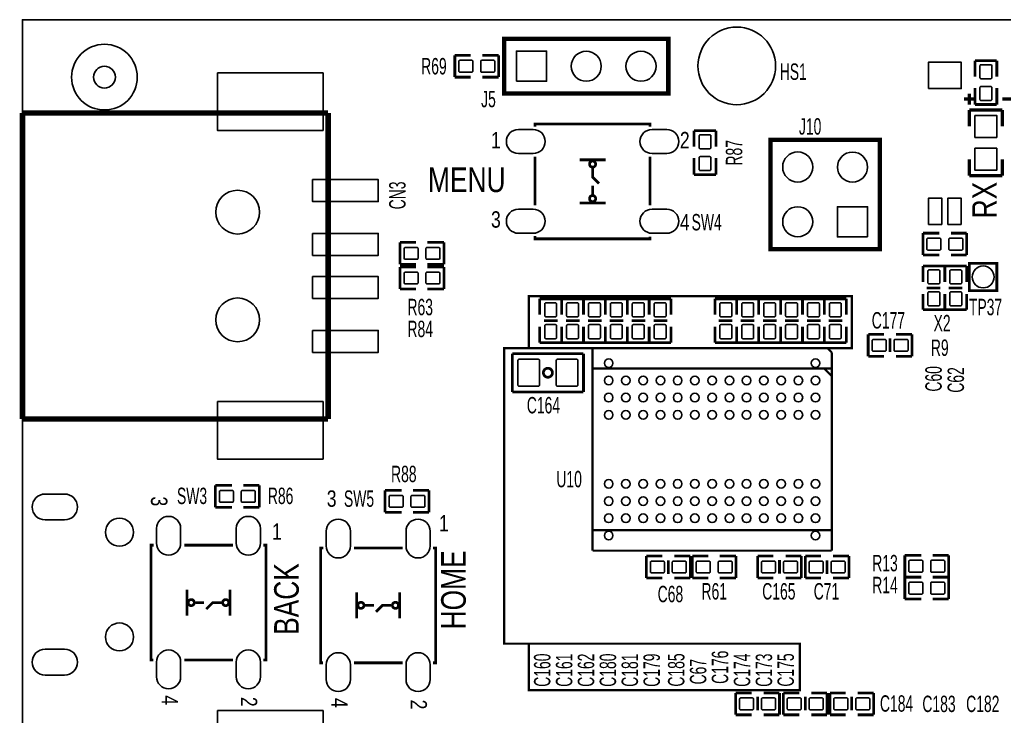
# Model space of a CAD drawing. Extents: x 0 to 128, y 0 to 53.
# Drawn here: x -0.13 to 45.55, y 20.12 to 52.45 of the extents above; entities that cross this region are included whole.
import ezdxf
from ezdxf.enums import TextEntityAlignment as Align

# ---------------------------------------------------------------- set-up
doc = ezdxf.new("R2010")
doc.units = 0
doc.layers.add('12', color=6, linetype='CONTINUOUS')

msp = doc.modelspace()

# ---------------------------------------------------------------- linework, layer by layer
at = {"layer": '12'}
msp.add_lwpolyline([(117.014244, 34.758122), (117.014244, 48.557942), (124.664216, 48.557942), (124.664216, 52.451), (0, 52.451), (0, 0)], dxfattribs=at)
for points in [[(0, 52.451), (124.664216, 52.451), (124.664216, 48.557942), (117.014244, 48.557942), (117.014244, 34.758122), (124.664216, 34.758122), (124.664216, 31.557976), (125.090174, 31.557976), (125.090174, 0), (0, 0)], [(22.918674, 49.5935), (22.918674, 50.9905), (24.315674, 50.9905), (24.315674, 49.5935)], [(42.032174, 49.253648), (42.032174, 50.472848), (43.556174, 50.472848), (43.556174, 49.253648)], [(9.049004, 49.97958), (13.951204, 49.97958), (13.951204, 47.31258), (9.049004, 47.31258)], [(44.191174, 48.006), (45.207174, 48.006), (45.207174, 46.99), (44.191174, 46.99)], [(44.191174, 46.482), (45.207174, 46.482), (45.207174, 45.466), (44.191174, 45.466)], [(13.459968, 45.02912), (16.507968, 45.02912), (16.507968, 44.01312), (13.459968, 44.01312)], [(42.039286, 42.953432), (42.039286, 44.172632), (42.648886, 44.172632), (42.648886, 42.953432)], [(42.939462, 42.953432), (42.939462, 44.172632), (43.549062, 44.172632), (43.549062, 42.953432)], [(39.208964, 42.370502), (37.811964, 42.370502), (37.811964, 43.767502), (39.208964, 43.767502)], [(13.459968, 42.528998), (16.507968, 42.528998), (16.507968, 41.512998), (13.459968, 41.512998)], [(13.459968, 40.529002), (16.507968, 40.529002), (16.507968, 39.513002), (13.459968, 39.513002)], [(13.459968, 38.02888), (16.507968, 38.02888), (16.507968, 37.01288), (13.459968, 37.01288)], [(9.049004, 34.72942), (13.951204, 34.72942), (13.951204, 32.06242), (9.049004, 32.06242)], [(9.049004, 20.38858), (13.951204, 20.38858), (13.951204, 17.72158), (9.049004, 17.72158)]]:
    msp.add_lwpolyline(points, close=True, dxfattribs=at)
for points, const_width in [([(22.347174, 49.022), (29.967174, 49.022), (29.967174, 51.562), (22.347174, 51.562)], 0.2032), ([(39.780464, 41.799002), (39.780464, 46.879002), (34.700464, 46.879002), (34.700464, 41.799002)], 0.2032), ([(44.191174, 41.148), (45.207174, 41.148), (45.207174, 39.878), (43.937174, 39.878), (43.937174, 41.148)], 0.127)]:
    msp.add_lwpolyline(points, close=True, dxfattribs=dict(at, const_width=const_width))
for points in [[(5.329174, 49.784, 1), (2.281174, 49.784, 1)], [(20.844256, 50.567082), (20.294092, 50.567082, 0.414214), (20.244054, 50.517044), (20.244054, 50.066956, 0.414214), (20.294092, 50.016918), (20.844256, 50.016918, 0.414214), (20.894294, 50.066956), (20.894294, 50.517044, 0.414214), (20.844256, 50.567082)], [(21.860256, 50.567082), (21.310092, 50.567082, 0.414214), (21.260054, 50.517044), (21.260054, 50.066956, 0.414214), (21.310092, 50.016918), (21.860256, 50.016918, 0.414214), (21.910294, 50.066956), (21.910294, 50.517044, 0.414214), (21.860256, 50.567082)], [(44.974256, 49.762918), (44.974256, 50.313082, 0.414214), (44.924218, 50.36312), (44.47413, 50.36312, 0.414214), (44.424092, 50.313082), (44.424092, 49.762918, 0.414214), (44.47413, 49.71288), (44.924218, 49.71288, 0.414214), (44.974256, 49.762918)], [(44.974256, 48.746918), (44.974256, 49.297082, 0.414214), (44.924218, 49.34712), (44.47413, 49.34712, 0.414214), (44.424092, 49.297082), (44.424092, 48.746918, 0.414214), (44.47413, 48.69688), (44.924218, 48.69688, 0.414214), (44.974256, 48.746918)], [(23.00986, 47.35703), (23.69566, 47.35703, -1), (23.69566, 46.23943), (23.00986, 46.23943, -1)], [(29.21, 47.35703), (29.8958, 47.35703, -1), (29.8958, 46.23943), (29.21, 46.23943, -1)], [(31.944818, 46.51248), (31.944818, 47.062644, 0.414214), (31.89478, 47.112682), (31.444692, 47.112682, 0.414214), (31.394654, 47.062644), (31.394654, 46.51248, 0.414214), (31.444692, 46.462442), (31.89478, 46.462442, 0.414214), (31.944818, 46.51248)], [(31.944818, 45.49648), (31.944818, 46.046644, 0.414214), (31.89478, 46.096682), (31.444692, 46.096682, 0.414214), (31.394654, 46.046644), (31.394654, 45.49648, 0.414214), (31.444692, 45.446442), (31.89478, 45.446442, 0.414214), (31.944818, 45.49648)], [(23.00986, 43.657266), (23.69566, 43.657266, -1), (23.69566, 42.539666), (23.00986, 42.539666, -1)], [(29.21, 43.657266), (29.8958, 43.657266, -1), (29.8958, 42.539666), (29.21, 42.539666, -1)], [(42.011092, 41.761918), (42.561256, 41.761918, 0.414214), (42.611294, 41.811956), (42.611294, 42.262044, 0.414214), (42.561256, 42.312082), (42.011092, 42.312082, 0.414214), (41.961054, 42.262044), (41.961054, 41.811956, 0.414214), (42.011092, 41.761918)], [(43.027092, 41.761918), (43.577256, 41.761918, 0.414214), (43.627294, 41.811956), (43.627294, 42.262044, 0.414214), (43.577256, 42.312082), (43.027092, 42.312082, 0.414214), (42.977054, 42.262044), (42.977054, 41.811956, 0.414214), (43.027092, 41.761918)], [(18.304256, 41.880282), (17.754092, 41.880282, 0.414214), (17.704054, 41.830244), (17.704054, 41.380156, 0.414214), (17.754092, 41.330118), (18.304256, 41.330118, 0.414214), (18.354294, 41.380156), (18.354294, 41.830244, 0.414214), (18.304256, 41.880282)], [(19.320256, 41.880282), (18.770092, 41.880282, 0.414214), (18.720054, 41.830244), (18.720054, 41.380156, 0.414214), (18.770092, 41.330118), (19.320256, 41.330118, 0.414214), (19.370294, 41.380156), (19.370294, 41.830244, 0.414214), (19.320256, 41.880282)], [(18.304256, 40.737282), (17.754092, 40.737282, 0.414214), (17.704054, 40.687244), (17.704054, 40.237156, 0.414214), (17.754092, 40.187118), (18.304256, 40.187118, 0.414214), (18.354294, 40.237156), (18.354294, 40.687244, 0.414214), (18.304256, 40.737282)], [(19.320256, 40.737282), (18.770092, 40.737282, 0.414214), (18.720054, 40.687244), (18.720054, 40.237156, 0.414214), (18.770092, 40.187118), (19.320256, 40.187118, 0.414214), (19.370294, 40.237156), (19.370294, 40.687244, 0.414214), (19.320256, 40.737282)], [(42.561256, 40.237918), (42.561256, 40.788082, 0.414214), (42.511218, 40.83812), (42.06113, 40.83812, 0.414214), (42.011092, 40.788082), (42.011092, 40.237918, 0.414214), (42.06113, 40.18788), (42.511218, 40.18788, 0.414214), (42.561256, 40.237918)], [(43.577256, 40.237918), (43.577256, 40.788082, 0.414214), (43.527218, 40.83812), (43.07713, 40.83812, 0.414214), (43.027092, 40.788082), (43.027092, 40.237918, 0.414214), (43.07713, 40.18788), (43.527218, 40.18788, 0.414214), (43.577256, 40.237918)], [(42.561256, 39.221918), (42.561256, 39.772082, 0.414214), (42.511218, 39.82212), (42.06113, 39.82212, 0.414214), (42.011092, 39.772082), (42.011092, 39.221918, 0.414214), (42.06113, 39.17188), (42.511218, 39.17188, 0.414214), (42.561256, 39.221918)], [(43.577256, 39.221918), (43.577256, 39.772082, 0.414214), (43.527218, 39.82212), (43.07713, 39.82212, 0.414214), (43.027092, 39.772082), (43.027092, 39.221918, 0.414214), (43.07713, 39.17188), (43.527218, 39.17188, 0.414214), (43.577256, 39.221918)], [(24.231092, 39.264082), (24.231092, 38.713918, 0.414214), (24.28113, 38.66388), (24.731218, 38.66388, 0.414214), (24.781256, 38.713918), (24.781256, 39.264082, 0.414214), (24.731218, 39.31412), (24.28113, 39.31412, 0.414214), (24.231092, 39.264082)], [(25.247092, 39.264082), (25.247092, 38.713918, 0.414214), (25.29713, 38.66388), (25.747218, 38.66388, 0.414214), (25.797256, 38.713918), (25.797256, 39.264082, 0.414214), (25.747218, 39.31412), (25.29713, 39.31412, 0.414214), (25.247092, 39.264082)], [(26.263092, 39.264082), (26.263092, 38.713918, 0.414214), (26.31313, 38.66388), (26.763218, 38.66388, 0.414214), (26.813256, 38.713918), (26.813256, 39.264082, 0.414214), (26.763218, 39.31412), (26.31313, 39.31412, 0.414214), (26.263092, 39.264082)], [(27.279092, 39.264082), (27.279092, 38.713918, 0.414214), (27.32913, 38.66388), (27.779218, 38.66388, 0.414214), (27.829256, 38.713918), (27.829256, 39.264082, 0.414214), (27.779218, 39.31412), (27.32913, 39.31412, 0.414214), (27.279092, 39.264082)], [(28.295092, 39.264082), (28.295092, 38.713918, 0.414214), (28.34513, 38.66388), (28.795218, 38.66388, 0.414214), (28.845256, 38.713918), (28.845256, 39.264082, 0.414214), (28.795218, 39.31412), (28.34513, 39.31412, 0.414214), (28.295092, 39.264082)], [(29.311092, 39.264082), (29.311092, 38.713918, 0.414214), (29.36113, 38.66388), (29.811218, 38.66388, 0.414214), (29.861256, 38.713918), (29.861256, 39.264082, 0.414214), (29.811218, 39.31412), (29.36113, 39.31412, 0.414214), (29.311092, 39.264082)], [(32.909256, 38.713918), (32.909256, 39.264082, 0.414214), (32.859218, 39.31412), (32.40913, 39.31412, 0.414214), (32.359092, 39.264082), (32.359092, 38.713918, 0.414214), (32.40913, 38.66388), (32.859218, 38.66388, 0.414214), (32.909256, 38.713918)], [(33.925256, 38.713918), (33.925256, 39.264082, 0.414214), (33.875218, 39.31412), (33.42513, 39.31412, 0.414214), (33.375092, 39.264082), (33.375092, 38.713918, 0.414214), (33.42513, 38.66388), (33.875218, 38.66388, 0.414214), (33.925256, 38.713918)], [(34.391092, 39.264082), (34.391092, 38.713918, 0.414214), (34.44113, 38.66388), (34.891218, 38.66388, 0.414214), (34.941256, 38.713918), (34.941256, 39.264082, 0.414214), (34.891218, 39.31412), (34.44113, 39.31412, 0.414214), (34.391092, 39.264082)], [(35.407092, 39.264082), (35.407092, 38.713918, 0.414214), (35.45713, 38.66388), (35.907218, 38.66388, 0.414214), (35.957256, 38.713918), (35.957256, 39.264082, 0.414214), (35.907218, 39.31412), (35.45713, 39.31412, 0.414214), (35.407092, 39.264082)], [(36.423092, 39.264082), (36.423092, 38.713918, 0.414214), (36.47313, 38.66388), (36.923218, 38.66388, 0.414214), (36.973256, 38.713918), (36.973256, 39.264082, 0.414214), (36.923218, 39.31412), (36.47313, 39.31412, 0.414214), (36.423092, 39.264082)], [(37.439092, 39.264082), (37.439092, 38.713918, 0.414214), (37.48913, 38.66388), (37.939218, 38.66388, 0.414214), (37.989256, 38.713918), (37.989256, 39.264082, 0.414214), (37.939218, 39.31412), (37.48913, 39.31412, 0.414214), (37.439092, 39.264082)], [(24.231092, 38.248082), (24.231092, 37.697918, 0.414214), (24.28113, 37.64788), (24.731218, 37.64788, 0.414214), (24.781256, 37.697918), (24.781256, 38.248082, 0.414214), (24.731218, 38.29812), (24.28113, 38.29812, 0.414214), (24.231092, 38.248082)], [(25.247092, 38.248082), (25.247092, 37.697918, 0.414214), (25.29713, 37.64788), (25.747218, 37.64788, 0.414214), (25.797256, 37.697918), (25.797256, 38.248082, 0.414214), (25.747218, 38.29812), (25.29713, 38.29812, 0.414214), (25.247092, 38.248082)], [(26.263092, 38.248082), (26.263092, 37.697918, 0.414214), (26.31313, 37.64788), (26.763218, 37.64788, 0.414214), (26.813256, 37.697918), (26.813256, 38.248082, 0.414214), (26.763218, 38.29812), (26.31313, 38.29812, 0.414214), (26.263092, 38.248082)], [(27.279092, 38.248082), (27.279092, 37.697918, 0.414214), (27.32913, 37.64788), (27.779218, 37.64788, 0.414214), (27.829256, 37.697918), (27.829256, 38.248082, 0.414214), (27.779218, 38.29812), (27.32913, 38.29812, 0.414214), (27.279092, 38.248082)], [(28.295092, 38.248082), (28.295092, 37.697918, 0.414214), (28.34513, 37.64788), (28.795218, 37.64788, 0.414214), (28.845256, 37.697918), (28.845256, 38.248082, 0.414214), (28.795218, 38.29812), (28.34513, 38.29812, 0.414214), (28.295092, 38.248082)], [(29.311092, 38.248082), (29.311092, 37.697918, 0.414214), (29.36113, 37.64788), (29.811218, 37.64788, 0.414214), (29.861256, 37.697918), (29.861256, 38.248082, 0.414214), (29.811218, 38.29812), (29.36113, 38.29812, 0.414214), (29.311092, 38.248082)], [(32.909256, 37.697918), (32.909256, 38.248082, 0.414214), (32.859218, 38.29812), (32.40913, 38.29812, 0.414214), (32.359092, 38.248082), (32.359092, 37.697918, 0.414214), (32.40913, 37.64788), (32.859218, 37.64788, 0.414214), (32.909256, 37.697918)], [(33.925256, 37.697918), (33.925256, 38.248082, 0.414214), (33.875218, 38.29812), (33.42513, 38.29812, 0.414214), (33.375092, 38.248082), (33.375092, 37.697918, 0.414214), (33.42513, 37.64788), (33.875218, 37.64788, 0.414214), (33.925256, 37.697918)], [(34.391092, 38.248082), (34.391092, 37.697918, 0.414214), (34.44113, 37.64788), (34.891218, 37.64788, 0.414214), (34.941256, 37.697918), (34.941256, 38.248082, 0.414214), (34.891218, 38.29812), (34.44113, 38.29812, 0.414214), (34.391092, 38.248082)], [(35.407092, 38.248082), (35.407092, 37.697918, 0.414214), (35.45713, 37.64788), (35.907218, 37.64788, 0.414214), (35.957256, 37.697918), (35.957256, 38.248082, 0.414214), (35.907218, 38.29812), (35.45713, 38.29812, 0.414214), (35.407092, 38.248082)], [(36.423092, 38.248082), (36.423092, 37.697918, 0.414214), (36.47313, 37.64788), (36.923218, 37.64788, 0.414214), (36.973256, 37.697918), (36.973256, 38.248082, 0.414214), (36.923218, 38.29812), (36.47313, 38.29812, 0.414214), (36.423092, 38.248082)], [(37.439092, 38.248082), (37.439092, 37.697918, 0.414214), (37.48913, 37.64788), (37.939218, 37.64788, 0.414214), (37.989256, 37.697918), (37.989256, 38.248082, 0.414214), (37.939218, 38.29812), (37.48913, 38.29812, 0.414214), (37.439092, 38.248082)], [(39.471092, 37.062918), (40.021256, 37.062918, 0.414214), (40.071294, 37.112956), (40.071294, 37.563044, 0.414214), (40.021256, 37.613082), (39.471092, 37.613082, 0.414214), (39.421054, 37.563044), (39.421054, 37.112956, 0.414214), (39.471092, 37.062918)], [(40.487092, 37.062918), (41.037256, 37.062918, 0.414214), (41.087294, 37.112956), (41.087294, 37.563044, 0.414214), (41.037256, 37.613082), (40.487092, 37.613082, 0.414214), (40.437054, 37.563044), (40.437054, 37.112956, 0.414214), (40.487092, 37.062918)], [(23.040086, 35.442906), (23.940262, 35.442906, 0.414214), (23.9903, 35.492944), (23.9903, 36.643056, 0.414214), (23.940262, 36.693094), (23.040086, 36.693094, 0.414214), (22.990048, 36.643056), (22.990048, 35.492944, 0.414214), (23.040086, 35.442906)], [(24.818086, 35.442906), (25.718262, 35.442906, 0.414214), (25.7683, 35.492944), (25.7683, 36.643056, 0.414214), (25.718262, 36.693094), (24.818086, 36.693094, 0.414214), (24.768048, 36.643056), (24.768048, 35.492944, 0.414214), (24.818086, 35.442906)], [(1.95326, 30.43809), (1.053084, 30.43809, 1), (1.053084, 29.238194), (1.95326, 29.238194, 1)], [(9.186672, 30.054042), (9.736836, 30.054042, 0.414214), (9.786874, 30.10408), (9.786874, 30.554168, 0.414214), (9.736836, 30.604206), (9.186672, 30.604206, 0.414214), (9.136634, 30.554168), (9.136634, 30.10408, 0.414214), (9.186672, 30.054042)], [(10.202672, 30.054042), (10.752836, 30.054042, 0.414214), (10.802874, 30.10408), (10.802874, 30.554168, 0.414214), (10.752836, 30.604206), (10.202672, 30.604206, 0.414214), (10.152634, 30.554168), (10.152634, 30.10408, 0.414214), (10.202672, 30.054042)], [(17.060164, 29.824934), (17.610328, 29.824934, 0.414214), (17.660366, 29.874972), (17.660366, 30.32506, 0.414214), (17.610328, 30.375098), (17.060164, 30.375098, 0.414214), (17.010126, 30.32506), (17.010126, 29.874972, 0.414214), (17.060164, 29.824934)], [(18.076164, 29.824934), (18.626328, 29.824934, 0.414214), (18.676366, 29.874972), (18.676366, 30.32506, 0.414214), (18.626328, 30.375098), (18.076164, 30.375098, 0.414214), (18.026126, 30.32506), (18.026126, 29.874972, 0.414214), (18.076164, 29.824934)], [(7.340092, 28.84297), (7.340092, 28.15717, -1), (6.222492, 28.15717), (6.222492, 28.84297, -1)], [(11.039856, 28.84297), (11.039856, 28.15717, -1), (9.922256, 28.15717), (9.922256, 28.84297, -1)], [(15.214092, 28.71597), (15.214092, 28.03017, -1), (14.096492, 28.03017), (14.096492, 28.71597, -1)], [(18.913856, 28.71597), (18.913856, 28.03017, -1), (17.796256, 28.03017), (17.796256, 28.71597, -1)], [(29.734256, 27.326082), (29.184092, 27.326082, 0.414214), (29.134054, 27.276044), (29.134054, 26.825956, 0.414214), (29.184092, 26.775918), (29.734256, 26.775918, 0.414214), (29.784294, 26.825956), (29.784294, 27.276044, 0.414214), (29.734256, 27.326082)], [(30.750256, 27.326082), (30.200092, 27.326082, 0.414214), (30.150054, 27.276044), (30.150054, 26.825956, 0.414214), (30.200092, 26.775918), (30.750256, 26.775918, 0.414214), (30.800294, 26.825956), (30.800294, 27.276044, 0.414214), (30.750256, 27.326082)], [(31.862776, 27.326082), (31.312612, 27.326082, 0.414214), (31.262574, 27.276044), (31.262574, 26.825956, 0.414214), (31.312612, 26.775918), (31.862776, 26.775918, 0.414214), (31.912814, 26.825956), (31.912814, 27.276044, 0.414214), (31.862776, 27.326082)], [(32.878776, 27.326082), (32.328612, 27.326082, 0.414214), (32.278574, 27.276044), (32.278574, 26.825956, 0.414214), (32.328612, 26.775918), (32.878776, 26.775918, 0.414214), (32.928814, 26.825956), (32.928814, 27.276044, 0.414214), (32.878776, 27.326082)], [(34.340292, 26.775918), (34.890456, 26.775918, 0.414214), (34.940494, 26.825956), (34.940494, 27.276044, 0.414214), (34.890456, 27.326082), (34.340292, 27.326082, 0.414214), (34.290254, 27.276044), (34.290254, 26.825956, 0.414214), (34.340292, 26.775918)], [(35.356292, 26.775918), (35.906456, 26.775918, 0.414214), (35.956494, 26.825956), (35.956494, 27.276044, 0.414214), (35.906456, 27.326082), (35.356292, 27.326082, 0.414214), (35.306254, 27.276044), (35.306254, 26.825956, 0.414214), (35.356292, 26.775918)], [(37.100256, 27.326082), (36.550092, 27.326082, 0.414214), (36.500054, 27.276044), (36.500054, 26.825956, 0.414214), (36.550092, 26.775918), (37.100256, 26.775918, 0.414214), (37.150294, 26.825956), (37.150294, 27.276044, 0.414214), (37.100256, 27.326082)], [(38.116256, 27.326082), (37.566092, 27.326082, 0.414214), (37.516054, 27.276044), (37.516054, 26.825956, 0.414214), (37.566092, 26.775918), (38.116256, 26.775918, 0.414214), (38.166294, 26.825956), (38.166294, 27.276044, 0.414214), (38.116256, 27.326082)], [(41.171622, 26.813764), (41.721786, 26.813764, 0.414214), (41.771824, 26.863802), (41.771824, 27.31389, 0.414214), (41.721786, 27.363928), (41.171622, 27.363928, 0.414214), (41.121584, 27.31389), (41.121584, 26.863802, 0.414214), (41.171622, 26.813764)], [(42.187622, 26.813764), (42.737786, 26.813764, 0.414214), (42.787824, 26.863802), (42.787824, 27.31389, 0.414214), (42.737786, 27.363928), (42.187622, 27.363928, 0.414214), (42.137584, 27.31389), (42.137584, 26.863802, 0.414214), (42.187622, 26.813764)], [(41.171622, 25.797764), (41.721786, 25.797764, 0.414214), (41.771824, 25.847802), (41.771824, 26.29789, 0.414214), (41.721786, 26.347928), (41.171622, 26.347928, 0.414214), (41.121584, 26.29789), (41.121584, 25.847802, 0.414214), (41.171622, 25.797764)], [(42.187622, 25.797764), (42.737786, 25.797764, 0.414214), (42.787824, 25.847802), (42.787824, 26.29789, 0.414214), (42.737786, 26.347928), (42.187622, 26.347928, 0.414214), (42.137584, 26.29789), (42.137584, 25.847802, 0.414214), (42.187622, 25.797764)], [(1.95326, 23.238206), (1.053084, 23.238206, 1), (1.053084, 22.03831), (1.95326, 22.03831, 1)], [(7.340092, 22.64283), (7.340092, 21.95703, -1), (6.222492, 21.95703), (6.222492, 22.64283, -1)], [(11.039856, 22.64283), (11.039856, 21.95703, -1), (9.922256, 21.95703), (9.922256, 22.64283, -1)], [(15.214092, 22.51583), (15.214092, 21.83003, -1), (14.096492, 21.83003), (14.096492, 22.51583, -1)], [(18.913856, 22.51583), (18.913856, 21.83003, -1), (17.796256, 21.83003), (17.796256, 22.51583, -1)], [(33.324292, 20.425918), (33.874456, 20.425918, 0.414214), (33.924494, 20.475956), (33.924494, 20.926044, 0.414214), (33.874456, 20.976082), (33.324292, 20.976082, 0.414214), (33.274254, 20.926044), (33.274254, 20.475956, 0.414214), (33.324292, 20.425918)], [(34.340292, 20.425918), (34.890456, 20.425918, 0.414214), (34.940494, 20.475956), (34.940494, 20.926044, 0.414214), (34.890456, 20.976082), (34.340292, 20.976082, 0.414214), (34.290254, 20.926044), (34.290254, 20.475956, 0.414214), (34.340292, 20.425918)], [(35.534092, 20.425918), (36.084256, 20.425918, 0.414214), (36.134294, 20.475956), (36.134294, 20.926044, 0.414214), (36.084256, 20.976082), (35.534092, 20.976082, 0.414214), (35.484054, 20.926044), (35.484054, 20.475956, 0.414214), (35.534092, 20.425918)], [(36.550092, 20.425918), (37.100256, 20.425918, 0.414214), (37.150294, 20.475956), (37.150294, 20.926044, 0.414214), (37.100256, 20.976082), (36.550092, 20.976082, 0.414214), (36.500054, 20.926044), (36.500054, 20.475956, 0.414214), (36.550092, 20.425918)], [(37.693092, 20.425918), (38.243256, 20.425918, 0.414214), (38.293294, 20.475956), (38.293294, 20.926044, 0.414214), (38.243256, 20.976082), (37.693092, 20.976082, 0.414214), (37.643054, 20.926044), (37.643054, 20.475956, 0.414214), (37.693092, 20.425918)], [(38.709092, 20.425918), (39.259256, 20.425918, 0.414214), (39.309294, 20.475956), (39.309294, 20.926044, 0.414214), (39.259256, 20.976082), (38.709092, 20.976082, 0.414214), (38.659054, 20.926044), (38.659054, 20.475956, 0.414214), (38.709092, 20.425918)]]:
    msp.add_lwpolyline(points, format="xyb", close=True, dxfattribs=at)
for points, const_width in [([(20.061174, 50.8), (20.797774, 50.8)], 0.127), ([(20.061174, 49.784), (20.061174, 50.8)], 0.127), ([(22.093174, 50.8), (21.331174, 50.8)], 0.127), ([(22.093174, 49.784), (22.093174, 50.8)], 0.127), ([(44.191174, 50.546), (45.207174, 50.546)], 0.127), ([(44.191174, 49.8094), (44.191174, 50.546)], 0.127), ([(45.207174, 50.546), (45.207174, 49.8094)], 0.127), ([(20.797774, 49.784), (20.061174, 49.784)], 0.127), ([(21.331174, 49.784), (22.093174, 49.784)], 0.127), ([(42.094404, 43.313096), (42.094404, 50.113184)], 0.000254), ([(42.094404, 50.113184), (43.494198, 50.113184)], 0.000254), ([(43.494198, 50.113184), (43.494198, 43.313096)], 0.000254), ([(44.191174, 49.276), (44.191174, 48.514)], 0.127), ([(45.207174, 48.514), (45.207174, 49.276)], 0.127), ([(43.937174, 49.022), (43.937174, 48.514)], 0.1524), ([(44.191174, 48.768), (43.683174, 48.768)], 0.1524), ([(44.191174, 48.514), (45.207174, 48.514)], 0.127), ([(45.969174, 48.768), (45.461174, 48.768)], 0.1524), ([(0, 33.920938), (0, 48.121062)], 0.254), ([(0, 48.121062), (14.183868, 48.121062)], 0.254), ([(14.183868, 48.121062), (14.183868, 33.920938)], 0.254), ([(43.937174, 48.26), (43.937174, 47.498)], 0.1524), ([(45.461174, 48.26), (43.937174, 48.26)], 0.1524), ([(45.461174, 47.498), (45.461174, 48.26)], 0.1524), ([(23.78583, 47.488348), (23.78583, 47.615348), (29.11983, 47.615348), (29.11983, 47.488348)], 0.127), ([(31.161736, 47.295562), (32.177736, 47.295562)], 0.127), ([(31.161736, 46.558962), (31.161736, 47.295562)], 0.127), ([(32.177736, 47.295562), (32.177736, 46.558962)], 0.127), ([(23.78583, 46.091348), (23.78583, 43.830748)], 0.127), ([(29.11983, 46.091348), (29.11983, 43.830748)], 0.127), ([(25.852882, 45.948346), (27.052778, 45.948346)], 0.127), ([(31.161736, 46.025562), (31.161736, 45.263562)], 0.127), ([(32.177736, 45.263562), (32.177736, 46.025562)], 0.127), ([(43.937174, 45.974), (43.937174, 45.212)], 0.1524), ([(45.461174, 45.212), (45.461174, 45.974)], 0.1524), ([(26.45283, 45.548296), (26.45283, 45.148246), (26.752804, 44.848272)], 0.127), ([(31.161736, 45.263562), (32.177736, 45.263562)], 0.127), ([(43.937174, 45.212), (45.461174, 45.212)], 0.1524), ([(26.45283, 44.3484), (26.45283, 44.74845)], 0.127), ([(25.852882, 43.94835), (27.052778, 43.94835)], 0.127), ([(43.494198, 43.313096), (42.094404, 43.313096)], 0.000254), ([(41.778174, 42.545), (41.778174, 41.529)], 0.127), ([(42.540174, 42.545), (41.778174, 42.545)], 0.127), ([(43.073574, 42.545), (43.810174, 42.545)], 0.127), ([(43.810174, 42.545), (43.810174, 41.529)], 0.127), ([(17.521174, 42.1132), (18.257774, 42.1132)], 0.127), ([(17.521174, 41.0972), (17.521174, 42.1132)], 0.127), ([(19.553174, 42.1132), (18.791174, 42.1132)], 0.127), ([(19.553174, 41.0972), (19.553174, 42.1132)], 0.127), ([(23.78583, 42.408348), (23.78583, 42.281348), (29.11983, 42.281348), (29.11983, 42.382948)], 0.127), ([(41.778174, 41.529), (42.540174, 41.529)], 0.127), ([(43.810174, 41.529), (43.073574, 41.529)], 0.127), ([(18.257774, 41.0972), (17.521174, 41.0972)], 0.127), ([(18.791174, 41.0972), (19.553174, 41.0972)], 0.127), ([(17.521174, 40.9702), (18.257774, 40.9702)], 0.127), ([(17.521174, 39.9542), (17.521174, 40.9702)], 0.127), ([(19.553174, 40.9702), (18.791174, 40.9702)], 0.127), ([(19.553174, 39.9542), (19.553174, 40.9702)], 0.127), ([(41.778174, 41.021), (42.794174, 41.021)], 0.127), ([(41.778174, 40.2844), (41.778174, 41.021)], 0.127), ([(42.794174, 41.021), (42.794174, 40.2844)], 0.127), ([(42.794174, 41.021), (43.810174, 41.021)], 0.127), ([(42.794174, 40.2844), (42.794174, 41.021)], 0.127), ([(43.810174, 41.021), (43.810174, 40.2844)], 0.127), ([(18.257774, 39.9542), (17.521174, 39.9542)], 0.127), ([(18.791174, 39.9542), (19.553174, 39.9542)], 0.127), ([(41.778174, 39.7256), (41.778174, 38.989)], 0.127), ([(41.955974, 40.005), (42.590974, 40.005)], 0.127), ([(42.794174, 38.989), (42.794174, 39.7256)], 0.127), ([(42.794174, 39.7256), (42.794174, 38.989)], 0.127), ([(42.971974, 40.005), (43.606974, 40.005)], 0.127), ([(43.810174, 38.989), (43.810174, 39.7256)], 0.127), ([(23.998174, 39.624), (38.476174, 39.624), (38.476174, 37.211), (23.490174, 37.211), (23.490174, 39.624), (24.506174, 39.624)], 0.1016), ([(23.998174, 39.497), (23.998174, 38.7604)], 0.127), ([(25.014174, 39.497), (23.998174, 39.497)], 0.127), ([(25.014174, 39.497), (25.014174, 38.7604)], 0.127), ([(26.030174, 39.497), (25.014174, 39.497)], 0.127), ([(25.014174, 38.7604), (25.014174, 39.497)], 0.127), ([(26.030174, 39.497), (26.030174, 38.7604)], 0.127), ([(27.046174, 39.497), (26.030174, 39.497)], 0.127), ([(26.030174, 38.7604), (26.030174, 39.497)], 0.127), ([(27.046174, 39.497), (27.046174, 38.7604)], 0.127), ([(28.062174, 39.497), (27.046174, 39.497)], 0.127), ([(27.046174, 38.7604), (27.046174, 39.497)], 0.127), ([(28.062174, 39.497), (28.062174, 38.7604)], 0.127), ([(29.078174, 39.497), (28.062174, 39.497)], 0.127), ([(28.062174, 38.7604), (28.062174, 39.497)], 0.127), ([(29.078174, 38.7604), (29.078174, 39.497)], 0.127), ([(29.078174, 39.497), (29.078174, 38.7604)], 0.127), ([(30.094174, 39.497), (29.078174, 39.497)], 0.127), ([(30.094174, 38.7604), (30.094174, 39.497)], 0.127), ([(32.126174, 39.497), (33.142174, 39.497)], 0.127), ([(32.126174, 38.7604), (32.126174, 39.497)], 0.127), ([(33.142174, 39.497), (34.158174, 39.497)], 0.127), ([(33.142174, 38.7604), (33.142174, 39.497)], 0.127), ([(33.142174, 39.497), (33.142174, 38.7604)], 0.127), ([(34.158174, 39.497), (34.158174, 38.7604)], 0.127), ([(34.158174, 39.497), (34.158174, 38.7604)], 0.127), ([(35.174174, 39.497), (34.158174, 39.497)], 0.127), ([(35.174174, 38.7604), (35.174174, 39.497)], 0.127), ([(35.174174, 39.497), (35.174174, 38.7604)], 0.127), ([(36.190174, 39.497), (35.174174, 39.497)], 0.127), ([(36.190174, 38.7604), (36.190174, 39.497)], 0.127), ([(36.190174, 39.497), (36.190174, 38.7604)], 0.127), ([(37.206174, 39.497), (36.190174, 39.497)], 0.127), ([(37.206174, 39.497), (37.206174, 38.7604)], 0.127), ([(38.222174, 39.497), (37.206174, 39.497)], 0.127), ([(37.206174, 38.7604), (37.206174, 39.497)], 0.127), ([(38.222174, 38.7604), (38.222174, 39.497)], 0.127), ([(41.778174, 38.989), (42.794174, 38.989)], 0.127), ([(42.794174, 38.989), (43.810174, 38.989)], 0.127), ([(24.836374, 38.481), (24.201374, 38.481)], 0.127), ([(25.852374, 38.481), (25.217374, 38.481)], 0.127), ([(26.868374, 38.481), (26.233374, 38.481)], 0.127), ([(27.884374, 38.481), (27.249374, 38.481)], 0.127), ([(28.900374, 38.481), (28.265374, 38.481)], 0.127), ([(29.916374, 38.481), (29.281374, 38.481)], 0.127), ([(32.303974, 38.481), (32.938974, 38.481)], 0.127), ([(33.319974, 38.481), (33.954974, 38.481)], 0.127), ([(34.996374, 38.481), (34.361374, 38.481)], 0.127), ([(36.012374, 38.481), (35.377374, 38.481)], 0.127), ([(37.028374, 38.481), (36.393374, 38.481)], 0.127), ([(38.044374, 38.481), (37.409374, 38.481)], 0.127), ([(23.998174, 37.465), (23.998174, 38.2016)], 0.127), ([(25.014174, 37.465), (25.014174, 38.2016)], 0.127), ([(25.014174, 38.2016), (25.014174, 37.465)], 0.127), ([(26.030174, 37.465), (26.030174, 38.2016)], 0.127), ([(26.030174, 38.2016), (26.030174, 37.465)], 0.127), ([(27.046174, 37.465), (27.046174, 38.2016)], 0.127), ([(27.046174, 38.2016), (27.046174, 37.465)], 0.127), ([(28.062174, 37.465), (28.062174, 38.2016)], 0.127), ([(28.062174, 38.2016), (28.062174, 37.465)], 0.127), ([(29.078174, 38.2016), (29.078174, 37.465)], 0.127), ([(29.078174, 37.465), (29.078174, 38.2016)], 0.127), ([(30.094174, 38.2016), (30.094174, 37.465)], 0.127), ([(32.126174, 38.2016), (32.126174, 37.465)], 0.127), ([(33.142174, 38.2016), (33.142174, 37.465)], 0.127), ([(33.142174, 37.465), (33.142174, 38.2016)], 0.127), ([(34.158174, 37.465), (34.158174, 38.2016)], 0.127), ([(34.158174, 37.465), (34.158174, 38.2016)], 0.127), ([(35.174174, 38.2016), (35.174174, 37.465)], 0.127), ([(35.174174, 37.465), (35.174174, 38.2016)], 0.127), ([(36.190174, 38.2016), (36.190174, 37.465)], 0.127), ([(36.190174, 37.465), (36.190174, 38.2016)], 0.127), ([(37.206174, 37.465), (37.206174, 38.2016)], 0.127), ([(37.206174, 38.2016), (37.206174, 37.465)], 0.127), ([(38.222174, 38.2016), (38.222174, 37.465)], 0.127), ([(25.014174, 37.465), (23.998174, 37.465)], 0.127), ([(26.030174, 37.465), (25.014174, 37.465)], 0.127), ([(27.046174, 37.465), (26.030174, 37.465)], 0.127), ([(28.062174, 37.465), (27.046174, 37.465)], 0.127), ([(29.078174, 37.465), (28.062174, 37.465)], 0.127), ([(30.094174, 37.465), (29.078174, 37.465)], 0.127), ([(32.126174, 37.465), (33.142174, 37.465)], 0.127), ([(33.142174, 37.465), (34.158174, 37.465)], 0.127), ([(35.174174, 37.465), (34.158174, 37.465)], 0.127), ([(36.190174, 37.465), (35.174174, 37.465)], 0.127), ([(37.206174, 37.465), (36.190174, 37.465)], 0.127), ([(38.222174, 37.465), (37.206174, 37.465)], 0.127), ([(39.238174, 37.846), (39.238174, 36.83)], 0.127), ([(39.974774, 37.846), (39.238174, 37.846)], 0.127), ([(40.254174, 37.6682), (40.254174, 37.0332)], 0.127), ([(40.533574, 37.846), (41.270174, 37.846)], 0.127), ([(41.270174, 37.846), (41.270174, 36.83)], 0.127), ([(23.490174, 37.211), (22.347174, 37.211), (22.347174, 23.495), (36.063174, 23.495), (36.063174, 21.336), (23.490174, 21.336), (23.490174, 23.495), (23.744174, 23.495)], 0.1016), ([(22.728174, 35.179), (22.728174, 36.957)], 0.127), ([(22.728174, 36.957), (23.236174, 36.957)], 0.127), ([(26.030174, 36.957), (23.236174, 36.957)], 0.127), ([(26.030174, 35.179), (26.030174, 36.957)], 0.127), ([(26.449274, 37.212016), (37.349176, 37.212016)], 0.100076), ([(26.449274, 27.811984), (26.449274, 37.212016)], 0.100076), ([(37.349176, 37.212016), (37.549074, 37.012118)], 0.100076), ([(37.549074, 37.012118), (37.549074, 27.811984)], 0.100076), ([(39.238174, 36.83), (39.974774, 36.83)], 0.127), ([(41.270174, 36.83), (40.533574, 36.83)], 0.127), ([(26.499058, 36.262056), (37.49929, 36.262056)], 0.100076), ([(37.549074, 35.912044), (37.199062, 36.262056)], 0.100076), ([(25.522174, 35.179), (22.728174, 35.179)], 0.127), ([(25.522174, 35.179), (26.030174, 35.179)], 0.127), ([(14.183868, 33.920938), (0, 33.920938)], 0.254), ([(8.953754, 30.837124), (8.953754, 29.821124)], 0.127), ([(9.715754, 30.837124), (8.953754, 30.837124)], 0.127), ([(10.249154, 30.837124), (10.985754, 30.837124)], 0.127), ([(10.985754, 30.837124), (10.985754, 29.821124)], 0.127), ([(16.827246, 30.608016), (16.827246, 29.592016)], 0.127), ([(17.589246, 30.608016), (16.827246, 30.608016)], 0.127), ([(18.122646, 30.608016), (18.859246, 30.608016)], 0.127), ([(18.859246, 30.608016), (18.859246, 29.592016)], 0.127), ([(8.953754, 29.821124), (9.715754, 29.821124)], 0.127), ([(10.985754, 29.821124), (10.249154, 29.821124)], 0.127), ([(16.827246, 29.592016), (17.589246, 29.592016)], 0.127), ([(18.859246, 29.592016), (18.122646, 29.592016)], 0.127), ([(37.49929, 28.761944), (26.499058, 28.761944)], 0.100076), ([(6.091174, 28.067), (5.964174, 28.067), (5.964174, 22.733), (6.065774, 22.733)], 0.127), ([(9.774174, 28.067), (7.513574, 28.067)], 0.127), ([(11.171174, 28.067), (11.298174, 28.067), (11.298174, 22.733), (11.171174, 22.733)], 0.127), ([(13.965174, 27.94), (13.838174, 27.94), (13.838174, 22.606), (13.939774, 22.606)], 0.127), ([(17.648174, 27.94), (15.387574, 27.94)], 0.127), ([(19.045174, 27.94), (19.172174, 27.94), (19.172174, 22.606), (19.045174, 22.606)], 0.127), ([(37.549074, 27.811984), (26.449274, 27.811984)], 0.100076), ([(28.951174, 27.559), (29.687774, 27.559)], 0.127), ([(28.951174, 26.543), (28.951174, 27.559)], 0.127), ([(29.967174, 26.7208), (29.967174, 27.3558)], 0.127), ([(30.983174, 27.559), (30.246574, 27.559)], 0.127), ([(30.983174, 26.543), (30.983174, 27.559)], 0.127), ([(31.079694, 27.559), (31.816294, 27.559)], 0.127), ([(31.079694, 26.543), (31.079694, 27.559)], 0.127), ([(33.111694, 27.559), (32.349694, 27.559)], 0.127), ([(33.111694, 26.543), (33.111694, 27.559)], 0.127), ([(34.107374, 27.559), (34.107374, 26.543)], 0.127), ([(34.843974, 27.559), (34.107374, 27.559)], 0.127), ([(35.123374, 27.3812), (35.123374, 26.7462)], 0.127), ([(35.402774, 27.559), (36.139374, 27.559)], 0.127), ([(36.139374, 27.559), (36.139374, 26.543)], 0.127), ([(36.317174, 27.559), (37.053774, 27.559)], 0.127), ([(36.317174, 26.543), (36.317174, 27.559)], 0.127), ([(37.333174, 26.7208), (37.333174, 27.3558)], 0.127), ([(38.349174, 27.559), (37.612574, 27.559)], 0.127), ([(38.349174, 26.543), (38.349174, 27.559)], 0.127), ([(40.938704, 27.596846), (40.938704, 26.580846)], 0.127), ([(41.700704, 27.596846), (40.938704, 27.596846)], 0.127), ([(42.234104, 27.596846), (42.970704, 27.596846)], 0.127), ([(42.970704, 27.596846), (42.970704, 26.580846)], 0.127), ([(29.687774, 26.543), (28.951174, 26.543)], 0.127), ([(30.246574, 26.543), (30.983174, 26.543)], 0.127), ([(31.816294, 26.543), (31.079694, 26.543)], 0.127), ([(32.349694, 26.543), (33.111694, 26.543)], 0.127), ([(34.107374, 26.543), (34.843974, 26.543)], 0.127), ([(36.139374, 26.543), (35.402774, 26.543)], 0.127), ([(37.053774, 26.543), (36.317174, 26.543)], 0.127), ([(37.612574, 26.543), (38.349174, 26.543)], 0.127), ([(40.938704, 26.580846), (40.938704, 25.564846)], 0.127), ([(41.700704, 26.580846), (40.938704, 26.580846)], 0.127), ([(40.938704, 26.580846), (41.700704, 26.580846)], 0.127), ([(42.234104, 26.580846), (42.970704, 26.580846)], 0.127), ([(42.970704, 26.580846), (42.234104, 26.580846)], 0.127), ([(42.970704, 26.580846), (42.970704, 25.564846)], 0.127), ([(7.631176, 25.999948), (7.631176, 24.800052)], 0.127), ([(9.631172, 25.999948), (9.631172, 24.800052)], 0.127), ([(15.505176, 25.872948), (15.505176, 24.673052)], 0.127), ([(17.505172, 25.872948), (17.505172, 24.673052)], 0.127), ([(40.938704, 25.564846), (41.700704, 25.564846)], 0.127), ([(42.970704, 25.564846), (42.234104, 25.564846)], 0.127), ([(8.031226, 25.4), (8.431276, 25.4)], 0.127), ([(9.231122, 25.4), (8.831072, 25.4), (8.531098, 25.100026)], 0.127), ([(15.905226, 25.273), (16.305276, 25.273)], 0.127), ([(17.105122, 25.273), (16.705072, 25.273), (16.405098, 24.973026)], 0.127), ([(9.774174, 22.733), (7.513574, 22.733)], 0.127), ([(17.648174, 22.606), (15.387574, 22.606)], 0.127), ([(33.091374, 21.209), (33.091374, 20.193)], 0.127), ([(33.827974, 21.209), (33.091374, 21.209)], 0.127), ([(34.107374, 21.0312), (34.107374, 20.3962)], 0.127), ([(34.386774, 21.209), (35.123374, 21.209)], 0.127), ([(35.123374, 21.209), (35.123374, 20.193)], 0.127), ([(35.301174, 21.209), (35.301174, 20.193)], 0.127), ([(36.037774, 21.209), (35.301174, 21.209)], 0.127), ([(36.317174, 21.0312), (36.317174, 20.3962)], 0.127), ([(36.596574, 21.209), (37.333174, 21.209)], 0.127), ([(37.333174, 21.209), (37.333174, 20.193)], 0.127), ([(37.460174, 21.209), (37.460174, 20.193)], 0.127), ([(38.196774, 21.209), (37.460174, 21.209)], 0.127), ([(38.476174, 21.0312), (38.476174, 20.3962)], 0.127), ([(38.755574, 21.209), (39.492174, 21.209)], 0.127), ([(39.492174, 21.209), (39.492174, 20.193)], 0.127), ([(33.091374, 20.193), (33.827974, 20.193)], 0.127), ([(35.123374, 20.193), (34.386774, 20.193)], 0.127), ([(35.301174, 20.193), (36.037774, 20.193)], 0.127), ([(37.333174, 20.193), (36.596574, 20.193)], 0.127), ([(37.460174, 20.193), (38.196774, 20.193)], 0.127), ([(39.492174, 20.193), (38.755574, 20.193)], 0.127)]:
    msp.add_lwpolyline(points, dxfattribs=dict(at, const_width=const_width))
at = {"layer": '12', "const_width": 0.127}
for points in [[(26.594308, 45.748448, 1), (26.311352, 45.748448, 1)], [(26.594308, 44.148248, 1), (26.311352, 44.148248, 1)], [(24.588724, 36.068, 1), (24.169624, 36.068, 1)], [(7.972552, 25.4, 1), (7.689596, 25.4, 1)], [(9.572752, 25.4, 1), (9.289796, 25.4, 1)], [(15.846552, 25.273, 1), (15.563596, 25.273, 1)], [(17.446752, 25.273, 1), (17.163796, 25.273, 1)]]:
    msp.add_lwpolyline(points, format="xyb", close=True, dxfattribs=at)
at = {"layer": '12'}
for centre, radius in [((33.141158, 50.30597), 1.799971), ((26.157174, 50.292), 0.6985), ((28.697174, 50.292), 0.6985), ((3.805174, 49.784), 0.508), ((35.970464, 45.613828), 0.6985), ((38.510464, 45.609002), 0.6985), ((9.983978, 43.521122), 1.016), ((35.970464, 43.073828), 0.6985), ((44.572174, 40.513), 0.508), ((9.983978, 38.520878), 1.016), ((27.199082, 36.511992), 0.200025), ((36.799266, 36.511992), 0.200025), ((27.199082, 35.711892), 0.200025), ((27.999182, 35.711892), 0.200025), ((28.799282, 35.711892), 0.200025), ((29.599128, 35.711892), 0.200025), ((30.399228, 35.711892), 0.200025), ((31.199074, 35.711892), 0.200025), ((31.999174, 35.711892), 0.200025), ((32.799274, 35.711892), 0.200025), ((33.59912, 35.711892), 0.200025), ((34.39922, 35.711892), 0.200025), ((35.199066, 35.711892), 0.200025), ((35.999166, 35.711892), 0.200025), ((36.799266, 35.711892), 0.200025), ((27.199082, 34.912046), 0.200025), ((27.999182, 34.912046), 0.200025), ((28.799282, 34.912046), 0.200025), ((29.599128, 34.912046), 0.200025), ((30.399228, 34.912046), 0.200025), ((31.199074, 34.912046), 0.200025), ((31.999174, 34.912046), 0.200025), ((32.799274, 34.912046), 0.200025), ((33.59912, 34.912046), 0.200025), ((34.39922, 34.912046), 0.200025), ((35.199066, 34.912046), 0.200025), ((35.999166, 34.912046), 0.200025), ((36.799266, 34.912046), 0.200025), ((27.199082, 34.111946), 0.200025), ((27.999182, 34.111946), 0.200025), ((28.799282, 34.111946), 0.200025), ((29.599128, 34.111946), 0.200025), ((30.399228, 34.111946), 0.200025), ((31.199074, 34.111946), 0.200025), ((31.999174, 34.111946), 0.200025), ((32.799274, 34.111946), 0.200025), ((33.59912, 34.111946), 0.200025), ((34.39922, 34.111946), 0.200025), ((35.199066, 34.111946), 0.200025), ((35.999166, 34.111946), 0.200025), ((36.799266, 34.111946), 0.200025), ((27.199082, 30.912054), 0.200025), ((27.999182, 30.912054), 0.200025), ((28.799282, 30.912054), 0.200025), ((29.599128, 30.912054), 0.200025), ((30.399228, 30.912054), 0.200025), ((31.199074, 30.912054), 0.200025), ((31.999174, 30.912054), 0.200025), ((32.799274, 30.912054), 0.200025), ((33.59912, 30.912054), 0.200025), ((34.39922, 30.912054), 0.200025), ((35.199066, 30.912054), 0.200025), ((35.999166, 30.912054), 0.200025), ((36.799266, 30.912054), 0.200025), ((27.199082, 30.111954), 0.200025), ((27.999182, 30.111954), 0.200025), ((28.799282, 30.111954), 0.200025), ((29.599128, 30.111954), 0.200025), ((30.399228, 30.111954), 0.200025), ((31.199074, 30.111954), 0.200025), ((31.999174, 30.111954), 0.200025), ((32.799274, 30.111954), 0.200025), ((33.59912, 30.111954), 0.200025), ((34.39922, 30.111954), 0.200025), ((35.199066, 30.111954), 0.200025), ((35.999166, 30.111954), 0.200025), ((36.799266, 30.111954), 0.200025), ((4.503166, 28.668218), 0.649986), ((27.199082, 29.312108), 0.200025), ((27.999182, 29.312108), 0.200025), ((28.799282, 29.312108), 0.200025), ((29.599128, 29.312108), 0.200025), ((30.399228, 29.312108), 0.200025), ((31.199074, 29.312108), 0.200025), ((31.999174, 29.312108), 0.200025), ((32.799274, 29.312108), 0.200025), ((33.59912, 29.312108), 0.200025), ((34.39922, 29.312108), 0.200025), ((35.199066, 29.312108), 0.200025), ((35.999166, 29.312108), 0.200025), ((36.799266, 29.312108), 0.200025), ((27.199082, 28.512008), 0.200025), ((36.799266, 28.512008), 0.200025), ((4.503166, 23.808182), 0.649986)]:
    msp.add_circle(centre, radius, dxfattribs=at)

# ---------------------------------------------------------------- texts
for s, height, width, p in [('R69', 0.762, 0.633333, (18.499074, 49.911)), ('HS1', 0.762, 0.633333, (35.136074, 49.657)), ('J5', 0.762, 0.633333, (21.280374, 48.387)), ('J10', 0.762, 0.633333, (36.025074, 47.117)), ('MENU', 1.143, 0.8, (18.816574, 44.45)), ('R63', 0.762, 0.633333, (17.864074, 38.735)), ('TP37', 0.762, 0.633333, (43.911774, 38.735)), ('C177', 0.762, 0.633333, (39.403274, 38.117018)), ('R84', 0.762, 0.633333, (17.864074, 37.719)), ('R9', 0.762, 0.633333, (42.146474, 36.847018)), ('C164', 0.762, 0.633333, (23.401274, 34.180018)), ('R88', 0.762, 0.633333, (17.102074, 30.988)), ('U10', 0.762, 0.633333, (24.772874, 30.751018)), ('R86', 0.762, 0.633333, (11.387074, 29.972)), ('R13', 0.762, 0.633333, (39.427404, 26.851864)), ('R14', 0.762, 0.633333, (39.427404, 25.835864)), ('C68', 0.762, 0.633333, (29.471874, 25.417018)), ('R61', 0.762, 0.633333, (31.503874, 25.544018)), ('C165', 0.762, 0.633333, (34.323274, 25.544018)), ('C71', 0.762, 0.633333, (36.710874, 25.543764)), ('C184', 0.762, 0.633333, (39.784274, 20.337018)), ('C183', 0.762, 0.633333, (41.752774, 20.32)), ('C182', 0.762, 0.633333, (43.784774, 20.32))]:
    msp.add_text(s, height=height, dxfattribs=dict(at, width=width)).set_placement(p)
for s, height, width, p in [('1', 0.759968, 0.802807, (21.966174, 46.482762)), ('2', 0.759968, 0.802807, (30.729174, 46.482762)), ('3', 0.759968, 0.802807, (21.966174, 42.799762)), ('4', 0.759968, 0.802807, (30.729174, 42.672762)), ('SW4', 0.762, 0.633333, (31.745174, 42.672)), ('X2', 0.762, 0.633333, (42.667174, 37.990018)), ('SW3', 0.762, 0.633333, (7.869174, 29.972)), ('3', 0.759968, 0.802807, (14.346174, 29.845762)), ('SW5', 0.762, 0.633333, (15.616174, 29.845)), ('1', 0.759968, 0.802807, (19.553174, 28.702508)), ('1', 0.759968, 0.802807, (11.806174, 28.321508))]:
    msp.add_text(s, height=height, dxfattribs=dict(at, width=width)).set_placement(p, align=Align.CENTER)
for s, height, width, p in [('R87', 0.762, 0.633333, (33.396174, 45.6819)), ('CN3', 0.762, 0.633333, (17.775174, 43.6499)), ('RX', 1.143, 0.8, (45.207174, 43.2308)), ('C60', 0.762, 0.633333, (42.650156, 35.1917)), ('C62', 0.762, 0.633333, (43.683174, 35.1409)), ('HOME', 1.143, 0.8, (20.569174, 24.1554)), ('BACK', 1.143, 0.8, (12.822174, 23.9014)), ('C160', 0.762, 0.633333, (24.495252, 21.492718)), ('C161', 0.762, 0.633333, (25.511252, 21.492718)), ('C162', 0.762, 0.633333, (26.527252, 21.492718)), ('C180', 0.762, 0.633333, (27.543252, 21.492718)), ('C181', 0.762, 0.633333, (28.559252, 21.492718)), ('C179', 0.762, 0.633333, (29.575252, 21.492718)), ('C185', 0.762, 0.633333, (30.71241, 21.5011)), ('C176', 0.762, 0.633333, (32.74441, 21.6281)), ('C174', 0.762, 0.633333, (33.766252, 21.492718)), ('C173', 0.762, 0.633333, (34.782252, 21.492718)), ('C175', 0.762, 0.633333, (35.79241, 21.5011)), ('C67', 0.762, 0.633333, (31.728156, 21.6027))]:
    msp.add_text(s, height=height, rotation=90, dxfattribs=dict(at, width=width)).set_placement(p)
at = {"layer": '12', "width": 0.802807}
for s, p in [('3', (5.964682, 30.099)), ('4', (6.458204, 20.872958)), ('2', (10.132822, 20.798282)), ('4', (14.332204, 20.745958)), ('2', (18.006822, 20.671282))]:
    msp.add_text(s, height=0.759968, rotation=270, dxfattribs=at).set_placement(p, align=Align.CENTER)

doc.saveas('drawing.dxf')
